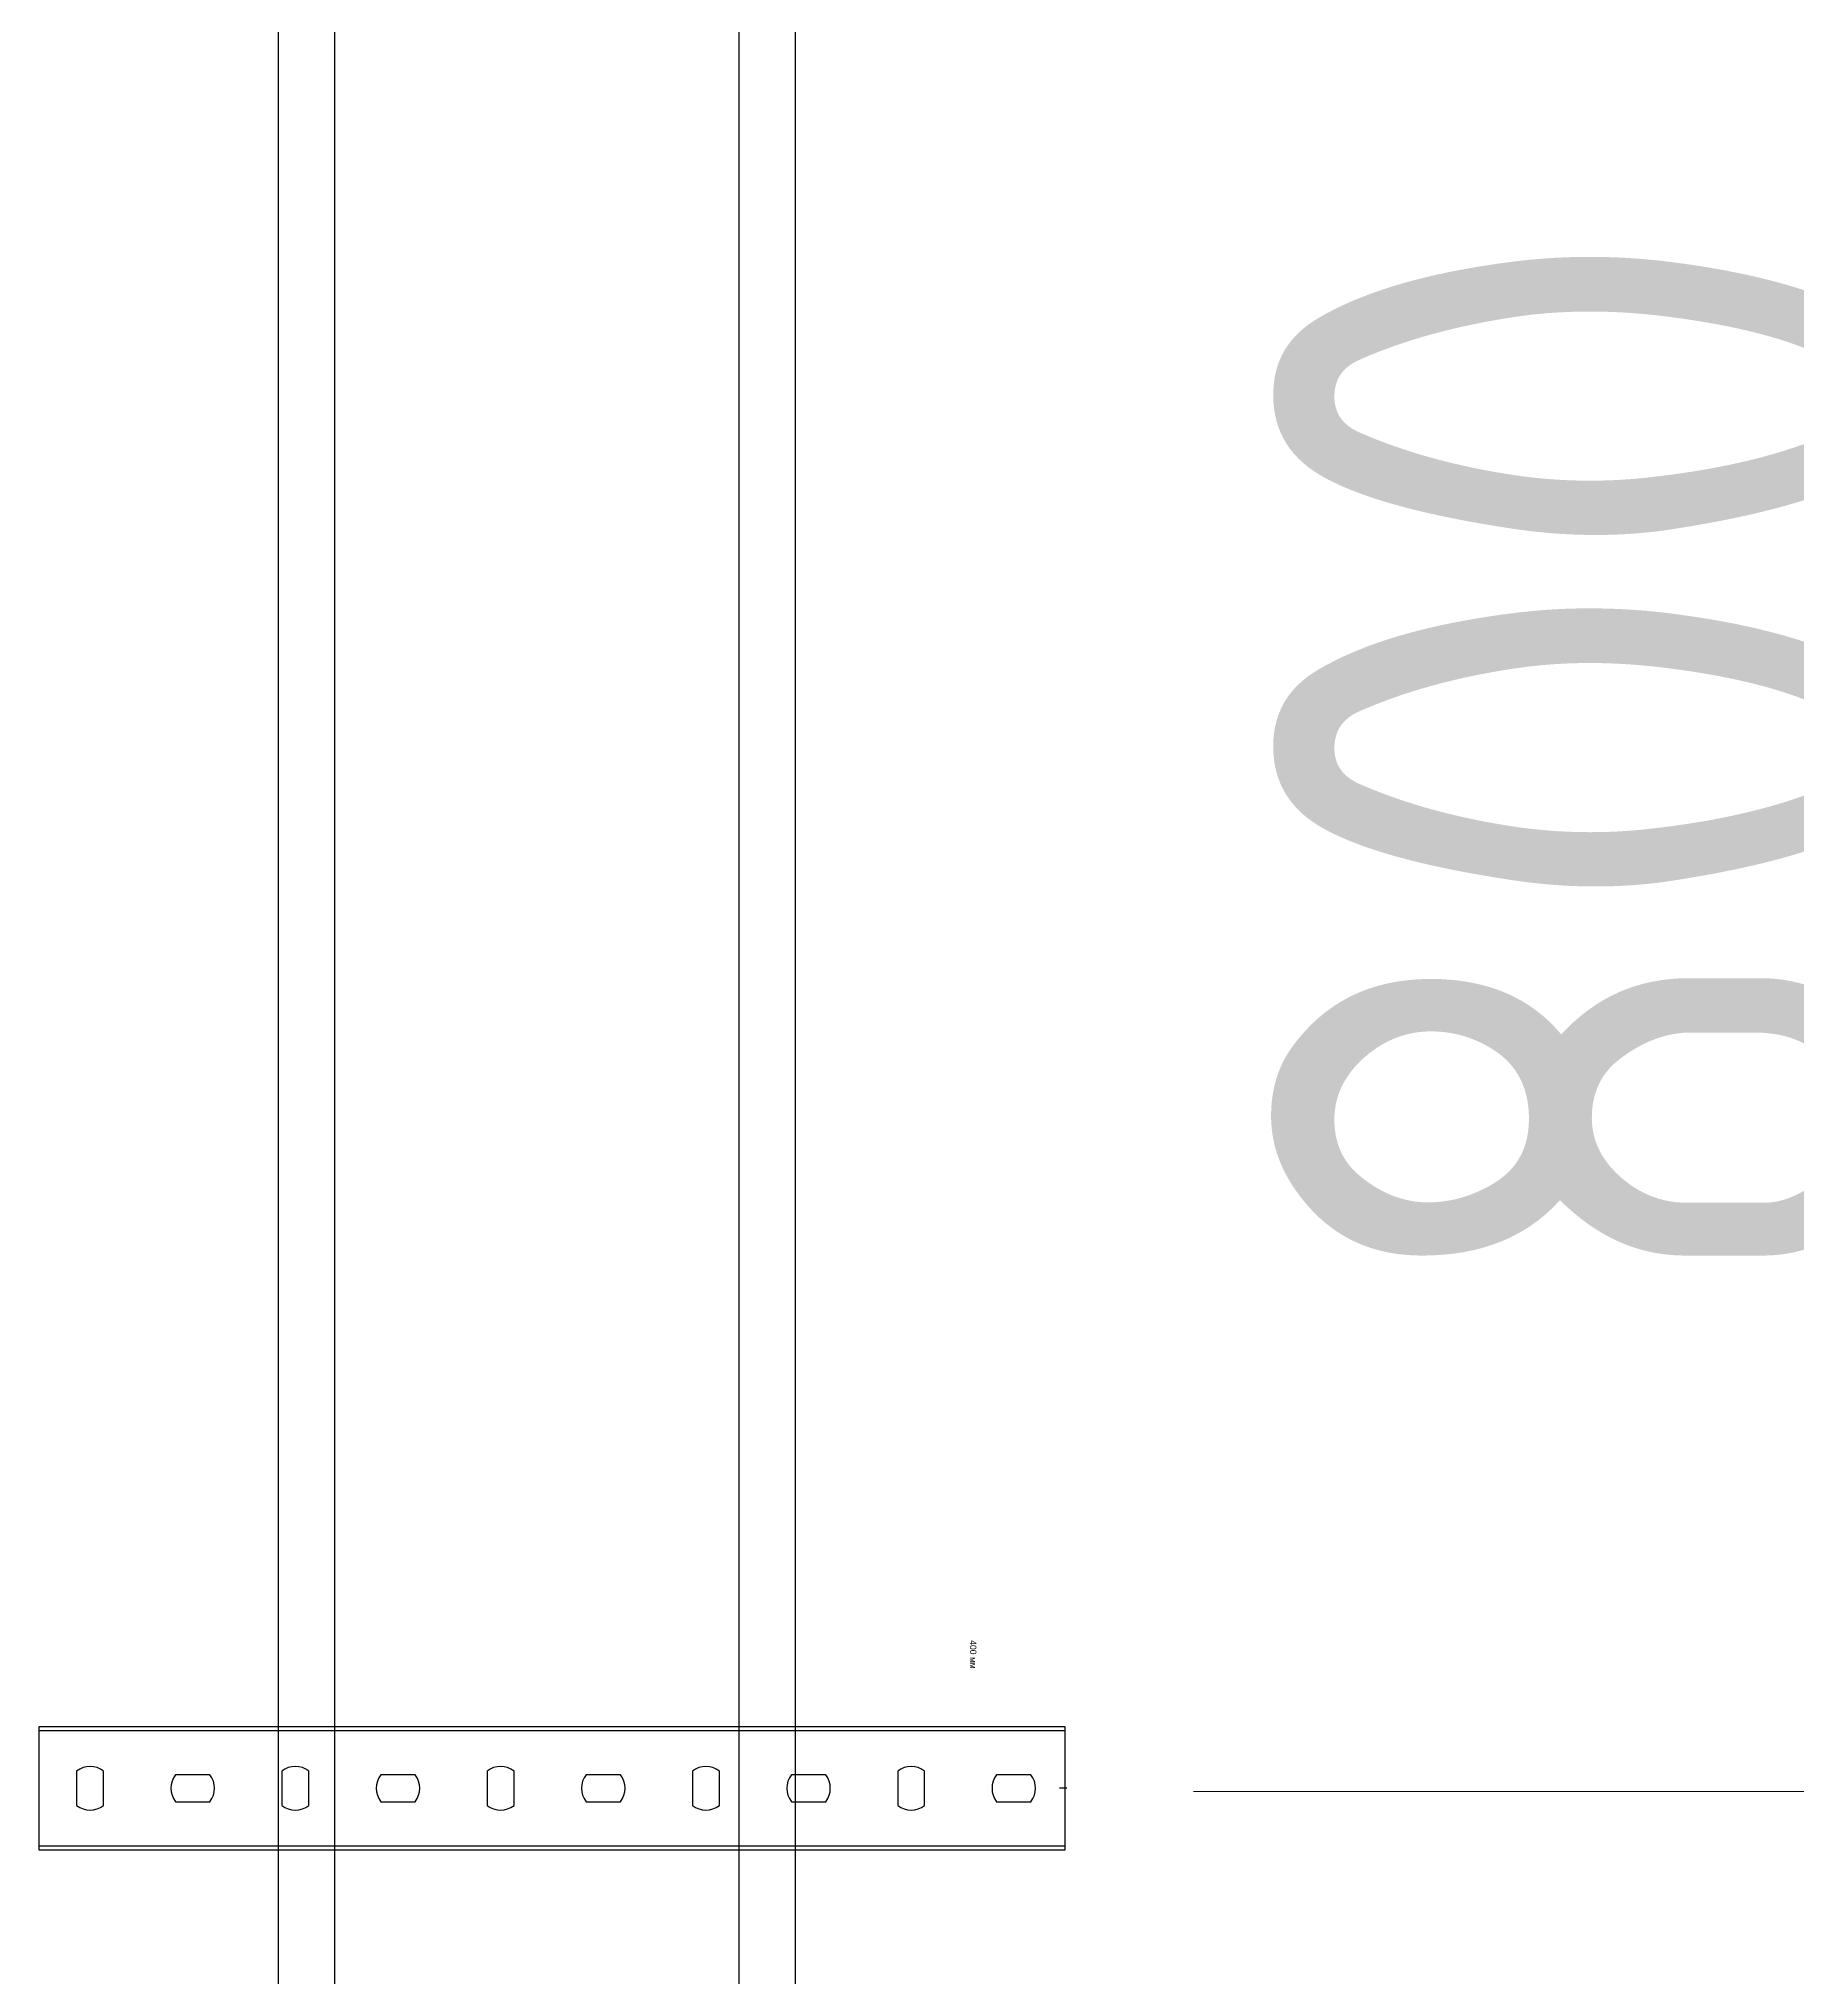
# Model space of a CAD drawing. Header units: millimetres. Extents: x -42533 to 645315, y 3457 to 82611.
# Drawn here: x 187699 to 188384, y 41979 to 42735 of the extents above; entities that cross this region are included whole.
import ezdxf
from ezdxf.enums import TextEntityAlignment as Align

# ---------------------------------------------------------------- set-up
doc = ezdxf.new("R2018")
doc.units = ezdxf.units.MM
doc.layers.add('00_00_потолок_Панели из стали', color=7, linetype='Continuous')
doc.layers.add('ЭОМ_Лотки рабочие', color=5, linetype='Continuous')
doc.styles.get("Standard").update_dxf_attribs({"font": 'arial.ttf'})
doc.styles.add('М2', font='isocpeur.ttf', dxfattribs={"width": 0.8})
doc.dimstyles.new('М2-100', dxfattribs={"dimtxt": 250, "dimasz": 100, "dimexe": 50, "dimexo": 50, "dimgap": 50, "dimtad": 1, "dimdec": 0, "dimzin": 1, "dimtxsty": 'М2', "dimblk": 'ARCHTICK', "dimcen": 2.5, "dimdle": 50, "dimclre": 256, "dimclrt": 256, "dimadec": 0, "dimazin": 0, "dimtfac": 1, "dimtdec": 0, "dimtix": 1, "dimtmove": 1, "dimatfit": 3, "dimldrblk": 'NONE', "dimfxl": 1, "dimtolj": 1, "dimlwd": 9, "dimlwe": 9, "dimarcsym": 1})

# ---------------------------------------------------------------- blocks, each defined once
blk = doc.blocks.new('*U308')
at = {"color": 0, "linetype": 'Continuous', "lineweight": 25}
for p, q in [((-78.8, -1909.92), (-78.8, 0)), ((78.8, -1909.92), (78.8, 0))]:
    blk.add_line(p, q, dxfattribs=at)
blk.add_lwpolyline([(100.8, -1909.92), (100.8, 0), (-100.8, 0), (-100.8, -1909.92)], close=True, dxfattribs=at)
at = {"color": 0, "linetype": 'ByBlock', "lineweight": -2}
for centre in [(0, -15), (0, -1896.61)]:
    blk.add_circle(centre, 3.5, dxfattribs=at)
at = {"color": 0, "linetype": 'Continuous', "lineweight": 25}
for centre, radius in [((0, -15), 3.5), ((-89.8, -35), 3.65), ((89.8, -35), 3.65)]:
    blk.add_circle(centre, radius, dxfattribs=at)
at = {"color": 0, "flags": 9}
for tag, p in [('НАИМЕНОВАНИЕ', (-59.12, -7.02)), ('АРТИКУЛ', (-59.7, -11.85)), ('ПРИМЕЧАНИЕ', (-58.82, -17.26))]:
    blk.add_attdef(tag, text='', height=2.5, dxfattribs=at).set_placement(p, align=Align.TOP_LEFT)
at = {"color": 0, "lineweight": 30, "flags": 104}
for tag, p in [('ВЫСОТА', (-59.61, -20.92)), ('ШИРИНА', (-58.94, -25.15)), ('ДЛИНА', (-59.54, -36.09)), ('ТОЛЩИНА', (-58.99, -31.04))]:
    blk.add_attdef(tag, text='', height=2.5, dxfattribs=at).set_placement(p, align=Align.TOP_LEFT)
blk = doc.blocks.new('*U175')
at = {"color": 0, "linetype": 'ByBlock', "lineweight": -2}
for points in [[(24, -400), (24, 0), (-24, 0), (-24, -400)], [(-22.5, -400), (-22.5, 0)], [(22.5, -400), (22.5, 0)], [(-24, -400), (24, -400)]]:
    blk.add_lwpolyline(points, dxfattribs=at)
at = {"color": 254, "transparency": 33554483}
blk.add_lwpolyline([(0, 0.66), (0, -2.16)], dxfattribs=at)
at = {"color": 0, "linetype": 'ByBlock', "lineweight": -2}
for points in [[(-5.25, -13.32), (-5.25, -26.68, 0.345739), (5.25, -26.68), (5.25, -13.32, 0.345739)], [(-6.68, -54.75, 0.345739), (-6.68, -65.25), (6.68, -65.25, 0.345739), (6.68, -54.75)], [(-5.25, -93.32), (-5.25, -106.68, 0.345739), (5.25, -106.68), (5.25, -93.32, 0.345739)], [(-6.68, -134.75, 0.345739), (-6.68, -145.25), (6.68, -145.25, 0.345739), (6.68, -134.75)], [(-5.25, -173.32), (-5.25, -186.68, 0.345739), (5.25, -186.68), (5.25, -173.32, 0.345739)], [(-6.68, -214.75, 0.345739), (-6.68, -225.25), (6.68, -225.25, 0.345739), (6.68, -214.75)], [(-5.25, -253.32), (-5.25, -266.68, 0.345739), (5.25, -266.68), (5.25, -253.32, 0.345739)], [(-6.68, -294.75, 0.345739), (-6.68, -305.25), (6.68, -305.25, 0.345739), (6.68, -294.75)], [(-5.25, -333.32), (-5.25, -346.68, 0.345739), (5.25, -346.68), (5.25, -333.32, 0.345739)], [(-6.68, -374.75, 0.345739), (-6.68, -385.25), (6.68, -385.25, 0.345739), (6.68, -374.75)]]:
    blk.add_lwpolyline(points, format="xyb", close=True, dxfattribs=at)
at = {"flags": 9}
for tag, p in [('АРТИКУЛ', (-58.87, -24.46)), ('НАИМЕНОВАНИЕ', (-58.16, -19.4)), ('ПРИМЕЧАНИЕ', (-58.33, -30.8))]:
    blk.add_attdef(tag, p, '', height=2.5, dxfattribs=at)
at = {"lineweight": 30, "flags": 104}
blk.add_attdef('ДЛИНА', text='', height=2.5, dxfattribs=at).set_placement((-57.72, -34.59), align=Align.TOP_LEFT)
blk = doc.blocks.new('_ArchTick')
at = {"color": 0, "linetype": 'ByBlock', "lineweight": 70, "const_width": 0.15}
blk.add_lwpolyline([(-0.5, -0.5), (0.5, 0.5)], dxfattribs=at)
blk = doc.blocks.new('*D727')
at = {"layer": '00_00_потолок_Панели из стали', "color": 0, "lineweight": 9, "transparency": 16777216}
blk.add_line((188479.8, 42001.83), (188479.8, 42902.03), dxfattribs=at)
at = {"layer": '00_00_потолок_Панели из стали', "lineweight": 9, "transparency": 16777216}
for p, q in [((188149.37, 42852.03), (188529.8, 42852.03)), ((188148.7, 42051.83), (188529.8, 42051.83))]:
    blk.add_line(p, q, dxfattribs=at)
at = {"layer": 'Defpoints', "color": 0, "transparency": 16777216}
for p in [(188099.37, 42852.03), (188479.8, 42852.03), (188098.7, 42051.83)]:
    blk.add_point(p, dxfattribs=at)
at = {"layer": '00_00_потолок_Панели из стали', "color": 0, "lineweight": 9, "transparency": 16777216, "xscale": 100, "yscale": 100, "zscale": 100}
for p, rotation in [((188479.8, 42852.03), 90), ((188479.8, 42051.83), 270)]:
    blk.add_blockref('_ArchTick', p, dxfattribs=dict(at, rotation=rotation))
at = {"layer": '00_00_потолок_Панели из стали', "transparency": 16777216, "insert": (188304.8, 42451.93), "char_height": 250, "attachment_point": 5, "rotation": 90, "style": 'М2'}
blk.add_mtext('\\A1;800', dxfattribs=at)
blk = doc.blocks.new('_None')

msp = doc.modelspace()

# ---------------------------------------------------------------- block references
at = {"layer": 'ЭОМ_Лотки рабочие'}
ref = msp.add_blockref('*U308', (187892.8, 41764.2), dxfattribs=dict(at, rotation=180))
lines = msp.add_mtext('3000 мм', dxfattribs={"layer": '0', "color": 0, "insert": (187952.35, 41800.29), "char_height": 2.5, "attachment_point": 1, "rotation": 180})
ref.add_attrib('ДЛИНА', '', (187952.35, 41800.29)).embed_mtext(lines)
lines = msp.add_mtext('1,0 мм', dxfattribs={"layer": '0', "color": 0, "insert": (187951.8, 41795.24), "char_height": 2.5, "attachment_point": 1, "rotation": 180})
ref.add_attrib('ТОЛЩИНА', '', (187951.8, 41795.24)).embed_mtext(lines)
lines = msp.add_mtext('h=100 мм', dxfattribs={"layer": '0', "color": 0, "insert": (187952.41, 41785.12), "char_height": 2.5, "attachment_point": 1, "rotation": 180})
ref.add_attrib('ВЫСОТА', '', (187952.41, 41785.12)).embed_mtext(lines)
lines = msp.add_mtext('200 мм', dxfattribs={"layer": '0', "color": 0, "insert": (187951.75, 41789.35), "char_height": 2.5, "attachment_point": 1, "rotation": 180})
ref.add_attrib('ШИРИНА', '', (187951.75, 41789.35)).embed_mtext(lines)
ref = msp.add_blockref('*U175', (188098.7, 42053.14), dxfattribs=dict(at, rotation=269.9999999999999))
lines = msp.add_mtext('400 мм', dxfattribs={"layer": '0', "insert": (188064.11, 42110.86), "char_height": 2.5, "attachment_point": 1, "rotation": 270})
ref.add_attrib('ДЛИНА', '', (188064.11, 42110.86), dxfattribs={"flags": 32}).embed_mtext(lines)

# ---------------------------------------------------------------- dimensions: what is measured, and where the dimension line sits
at = {"layer": '00_00_потолок_Панели из стали'}
dim = msp.add_linear_dim(base=(188479.8, 42852.03), p1=(188098.7, 42051.83), p2=(188099.37, 42852.03), angle=270, dimstyle='М2-100', dxfattribs=at)
dim.commit()
dim.dimension.update_dxf_attribs({"geometry": '*D727', "text_midpoint": (188304.8, 42451.93)})

doc.saveas('drawing.dxf')
